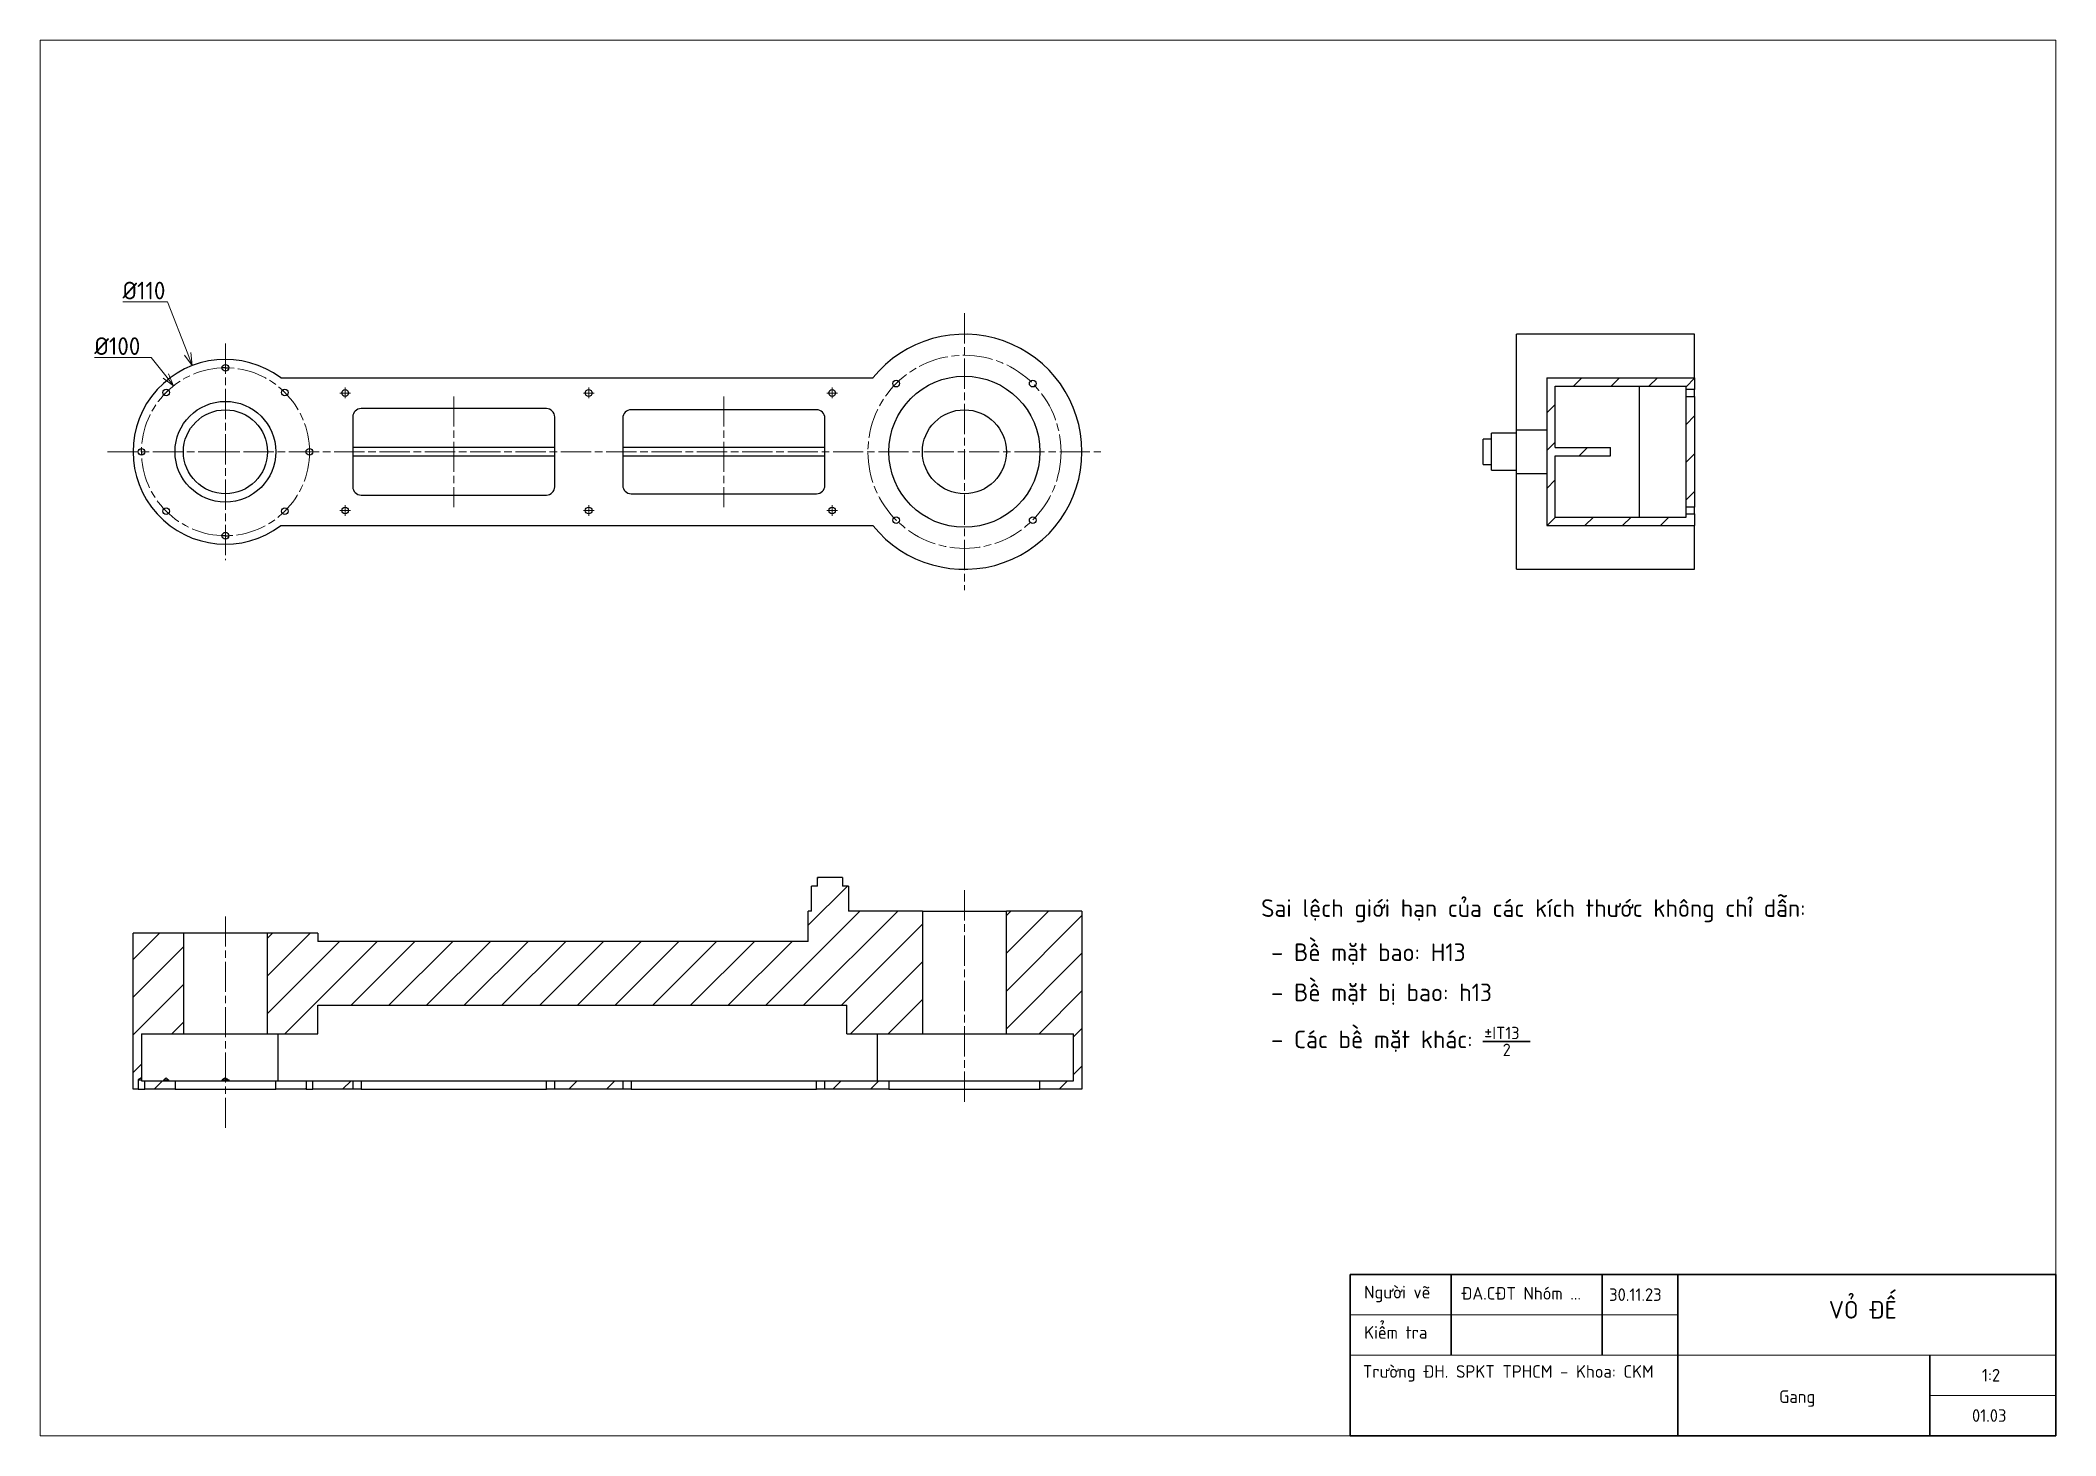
# Paper-space layout 'Sheet' of a CAD drawing. Header units: millimetres. Extents: x 10 to 410, y 10 to 287.
# The model-space entities are those that its viewports show. They can reach past a viewport. Long polylines and large blocks are cut down to what shows.
import ezdxf

# ---------------------------------------------------------------- set-up
doc = ezdxf.new("R2010")
doc.units = ezdxf.units.MM
doc.linetypes.add('AM_ISO08W050x2', pattern=[9, 6, -0.75, 1.5, -0.75])
doc.linetypes.add('Dash Dot', pattern=[7.03, 4.56, -1.14, 0.19, -1.14])
for name, color, linetype, lineweight in [('DuongTam', 7, 'Dash Dot', 13), ('NetDam', 7, 'Continuous', 35), ('Netmanh', 5, 'Continuous', 13)]:
    doc.layers.add(name, color=color, linetype=linetype, lineweight=lineweight)
doc.styles.add('Note Text (ISO)', font='tcvn+7284-2003r.ttf')
doc.dimstyles.new('Default (ISO)$4', dxfattribs={"dimtxt": 3.5, "dimasz": 2.5, "dimexe": 2, "dimexo": 0, "dimgap": 0.5, "dimtad": 1, "dimtih": 1, "dimtoh": 1, "dimtxsty": 'Note Text (ISO)', "dimblk": 'OPEN30', "dimblk1": 'OPEN30', "dimblk2": 'OPEN90', "dimcen": 2.5, "dimclrd": 256, "dimclre": 256, "dimclrt": 256, "dimazin": 0, "dimtfac": 1, "dimtofl": 0, "dimtmove": 0, "dimatfit": 3, "dimldrblk": 'OPEN30', "dimfxl": 1, "dimtolj": 1, "dimtzin": 0, "dimlwd": -1, "dimlwe": -1, "dimarcsym": 0})

# ---------------------------------------------------------------- blocks, each defined once
blk = doc.blocks.new('_Open30')
at = {"color": 0, "linetype": 'ByBlock', "lineweight": -2}
for p, q in [((-1, 0.27), (0, 0)), ((0, 0), (-1, -0.27)), ((0, 0), (-1, 0))]:
    blk.add_line(p, q, dxfattribs=at)
blk = doc.blocks.new('*D19')
at = {"layer": 'Defpoints', "color": 0, "transparency": 16777216}
for p in [(40.15, 222.42), (46.75, 205.31)]:
    blk.add_point(p, dxfattribs=at)
at = {"layer": 'DuongTam', "linetype": 'Continuous', "transparency": 16777216}
for p, q in [((26.37, 235.07), (35.27, 235.07)), ((35.27, 235.07), (39.25, 224.75))]:
    blk.add_line(p, q, dxfattribs=at)
at = {"layer": 'DuongTam', "transparency": 16777216}
for p, q in [((44.25, 205.31), (49.25, 205.31)), ((46.75, 202.81), (46.75, 207.81))]:
    blk.add_line(p, q, dxfattribs=at)
at = {"layer": 'DuongTam', "transparency": 16777216, "xscale": 2.5, "yscale": 2.5, "zscale": 2.5, "rotation": 291.1083314458569}
blk.add_blockref('_Open30', (40.15, 222.42), dxfattribs=at)
at = {"layer": 'DuongTam', "transparency": 16777216, "insert": (30.57, 237.32), "char_height": 3.5, "attachment_point": 5, "style": 'Note Text (ISO)'}
blk.add_mtext('\\A1;%%C110', dxfattribs=at)
blk = doc.blocks.new('_Open90')
at = {"color": 0, "linetype": 'ByBlock', "lineweight": -2}
for p, q in [((0, 0), (-1, 0)), ((-0.5, 0.5), (0, 0)), ((0, 0), (-0.5, -0.5))]:
    blk.add_line(p, q, dxfattribs=at)
blk = doc.blocks.new('*D20')
at = {"layer": 'Defpoints', "color": 0, "transparency": 16777216}
for p in [(36.44, 218.4), (46.75, 205.31)]:
    blk.add_point(p, dxfattribs=at)
at = {"layer": 'DuongTam', "linetype": 'Continuous', "transparency": 16777216}
for p, q in [((20.74, 224.04), (32, 224.04)), ((32, 224.04), (34.89, 220.37))]:
    blk.add_line(p, q, dxfattribs=at)
at = {"layer": 'DuongTam', "transparency": 16777216}
for p, q in [((44.25, 205.31), (49.25, 205.31)), ((46.75, 202.81), (46.75, 207.81))]:
    blk.add_line(p, q, dxfattribs=at)
at = {"layer": 'DuongTam', "transparency": 16777216, "xscale": 2.5, "yscale": 2.5, "zscale": 2.5, "rotation": 308.2342101042331}
blk.add_blockref('_Open30', (36.44, 218.4), dxfattribs=at)
at = {"layer": 'DuongTam', "transparency": 16777216, "insert": (25.29, 226.29), "char_height": 3.5, "attachment_point": 5, "style": 'Note Text (ISO)'}
blk.add_mtext('\\A1;%%C100', dxfattribs=at)

msp = doc.modelspace()

# ---------------------------------------------------------------- hatches: boundary and pattern name
at = {"layer": 'Netmanh'}
h = msp.add_hatch(dxfattribs=at)
h.set_pattern_fill('ANSI31', color=256, scale=5)
h.paths.add_polyline_path([(475.7, 756), (553.7, 756), (553.7, 754), (558.7, 754), (558.7, 761), (470.7, 761), (470.7, 673), (558.7, 673), (558.7, 680), (553.7, 680), (553.7, 678), (475.7, 678), (475.7, 714.5), (508.7, 714.5), (508.7, 719.5), (475.7, 719.5)])
h.paths.add_polyline_path([(558.7, 750), (553.7, 750), (553.7, 684), (558.7, 684)], flags=17)
h = msp.add_hatch(dxfattribs=at)
h.set_pattern_fill('ANSI31', color=256, scale=5)
h.paths.add_polyline_path([(98.9, 443.4), (54.9, 443.4), (54.9, 458.4), (51.4, 458.4), (51.4, 463.4), (36.4, 463.4), (36.4, 458.4), (32.9, 458.4), (32.9, 443.4), (30.9, 443.4), (30.9, 425.4), (-261.1, 425.4), (-261.1, 430.4), (-291.1, 430.4), (-291.1, 370.4), (-261.1, 370.4), (-261.1, 387.4), (54, 387.4), (54, 370.4), (98.9, 370.4)])
h = msp.add_hatch(dxfattribs=at)
h.set_pattern_fill('ANSI31', color=256, scale=5)
h.paths.add_polyline_path([(-341.1, 430.4), (-371.1, 430.4), (-371.1, 337.4), (-368.1, 337.4), (-368.1, 342.9), (-366.1, 344.1), (-366.1, 370.4), (-341.1, 370.4)])
h.paths.add_polyline_path([(193.9, 443.4), (148.9, 443.4), (148.9, 370.4), (188.9, 370.4), (188.9, 342.4), (168.9, 342.4), (168.9, 337.4), (193.9, 337.4)])
h = msp.add_hatch(dxfattribs=at)
h.set_pattern_fill('ANSI31', color=256, scale=5)
h.paths.add_polyline_path([(-346.1, 342.4), (-364.1, 342.4), (-364.1, 337.4), (-346.1, 337.4)])
h.paths.add_polyline_path([(-268.1, 342.4), (-286.1, 342.4), (-286.1, 337.4), (-268.1, 337.4)])
h = msp.add_hatch(dxfattribs=at)
h.set_pattern_fill('ANSI31', color=256, scale=5)
h.paths.add_polyline_path([(-240.3, 342.4), (-264.1, 342.4), (-264.1, 337.4), (-240.3, 337.4)])
h = msp.add_hatch(dxfattribs=at)
h.set_pattern_fill('ANSI31', color=256, scale=5)
h.paths.add_polyline_path([(-79.5, 342.4), (-120, 342.4), (-120, 337.4), (-79.5, 337.4)])
h = msp.add_hatch(dxfattribs=at)
h.set_pattern_fill('ANSI31', color=256, scale=5)
h.paths.add_polyline_path([(78.9, 342.4), (40.9, 342.4), (40.9, 337.4), (78.9, 337.4)])

# ---------------------------------------------------------------- linework, layer by layer
at = {"color": 7, "linetype": 'Continuous', "lineweight": 25}
for p, q in [((558.7, 787), (452.7, 787)), ((452.7, 730), (452.7, 787)), ((558.7, 761), (558.7, 787)), ((-283.1, 761), (69.5, 761)), ((470.7, 761), (470.7, 673)), ((470.7, 761), (558.7, 761)), ((558.7, 761), (558.7, 754)), ((475.7, 756), (553.7, 756)), ((475.7, 719.5), (475.7, 756)), ((525.7, 756), (525.7, 678)), ((553.7, 754), (553.7, 756)), ((558.7, 754), (553.7, 754)), ((553.7, 750), (553.7, 754)), ((553.7, 750), (558.7, 750)), ((553.7, 684), (553.7, 750)), ((558.7, 750), (558.7, 754)), ((558.7, 750), (558.7, 684)), ((-240.3, 737.7), (-240.3, 696.2)), ((-125, 742.7), (-235.3, 742.7)), ((-120, 696.2), (-120, 737.7)), ((-79.5, 737), (-79.5, 697)), ((35.9, 742), (-74.5, 742)), ((40.9, 697), (40.9, 737)), ((437.7, 724.5), (432.7, 724.5)), ((432.7, 709.5), (432.7, 724.5)), ((452.7, 728), (437.7, 728)), ((437.7, 706), (437.7, 728)), ((452.7, 730), (470.7, 730)), ((452.7, 704), (452.7, 730)), ((-120, 719.5), (-240.3, 719.5)), ((-240.3, 714.5), (-120, 714.5)), ((40.9, 719.5), (-79.5, 719.5)), ((-79.5, 714.5), (40.9, 714.5)), ((432.7, 709.5), (437.7, 709.5)), ((475.7, 719.5), (508.7, 719.5)), ((475.7, 714.5), (508.7, 714.5)), ((475.7, 678), (475.7, 714.5)), ((508.7, 714.5), (508.7, 719.5)), ((437.7, 706), (452.7, 706)), ((452.7, 704), (470.7, 704)), ((452.7, 647), (452.7, 704)), ((-235.3, 691.2), (-125, 691.2)), ((-74.5, 692), (35.9, 692)), ((-283.1, 673), (69.5, 673)), ((470.7, 673), (558.7, 673)), ((475.7, 678), (553.7, 678)), ((558.7, 684), (553.7, 684)), ((553.7, 680), (553.7, 684)), ((553.7, 678), (553.7, 680)), ((553.7, 680), (558.7, 680)), ((558.7, 680), (558.7, 684)), ((558.7, 680), (558.7, 673)), ((558.7, 647), (558.7, 673)), ((452.7, 647), (558.7, 647)), ((32.9, 443.4), (32.9, 458.4)), ((36.4, 458.4), (32.9, 458.4)), ((36.4, 458.4), (36.4, 463.4)), ((51.4, 463.4), (36.4, 463.4)), ((51.4, 463.4), (51.4, 458.4)), ((54.9, 458.4), (51.4, 458.4)), ((54.9, 458.4), (54.9, 443.4)), ((30.9, 425.4), (30.9, 443.4)), ((32.9, 443.4), (30.9, 443.4)), ((98.9, 443.4), (54.9, 443.4)), ((98.9, 443.4), (98.9, 370.4)), ((98.9, 443.4), (148.9, 443.4)), ((148.9, 370.4), (148.9, 443.4)), ((193.9, 443.4), (148.9, 443.4)), ((193.9, 443.4), (193.9, 337.4)), ((-371.1, 337.4), (-371.1, 430.4)), ((-341.1, 430.4), (-371.1, 430.4)), ((-341.1, 430.4), (-341.1, 370.4)), ((-291.1, 430.4), (-341.1, 430.4)), ((-261.1, 430.4), (-291.1, 430.4)), ((-291.1, 370.4), (-291.1, 430.4)), ((-261.1, 430.4), (-261.1, 425.4)), ((30.9, 425.4), (-261.1, 425.4)), ((-261.1, 387.4), (54, 387.4)), ((-261.1, 370.4), (-261.1, 387.4)), ((54, 370.4), (54, 387.4)), ((-366.1, 370.4), (-366.1, 344.1)), ((-366.1, 370.4), (-341.1, 370.4)), ((-341.1, 370.4), (-291.1, 370.4)), ((-291.1, 370.4), (-261.1, 370.4)), ((-284.8, 370.4), (-284.8, 342.4)), ((54, 370.4), (98.9, 370.4)), ((71.9, 370.4), (71.9, 342.4)), ((98.9, 370.4), (148.9, 370.4)), ((148.9, 370.4), (188.9, 370.4)), ((188.9, 342.4), (188.9, 370.4)), ((-368.1, 337.4), (-371.1, 337.4)), ((-366.1, 344.1), (-368.1, 342.9)), ((-368.1, 342.9), (-368.1, 337.4)), ((-368.1, 342.9), (-366, 342.9)), ((-368.1, 337.4), (-364.1, 337.4)), ((-366, 342.9), (-366, 342.4)), ((-366, 342.4), (-364.1, 342.4)), ((-364.1, 337.4), (-364.1, 342.4)), ((-364.1, 342.4), (-346.1, 342.4)), ((-346.1, 337.4), (-364.1, 337.4)), ((-352.8, 342.4), (-352.8, 342.9)), ((-352.8, 342.9), (-350, 342.9)), ((-350, 342.9), (-350, 342.4)), ((-346.1, 342.4), (-346.1, 337.4)), ((-346.1, 342.4), (-286.1, 342.4)), ((-346.1, 337.4), (-286.1, 337.4)), ((-318.1, 342.4), (-318.1, 342.9)), ((-318.1, 342.9), (-314.1, 342.9)), ((-314.1, 342.9), (-314.1, 342.4)), ((-286.1, 337.4), (-286.1, 342.4)), ((-286.1, 342.4), (-268.1, 342.4)), ((-268.1, 337.4), (-286.1, 337.4)), ((-268.1, 342.4), (-268.1, 337.4)), ((-268.1, 342.4), (-264.1, 342.4)), ((-268.1, 337.4), (-264.1, 337.4)), ((-264.1, 337.4), (-264.1, 342.4)), ((-264.1, 342.4), (-240.3, 342.4)), ((-240.3, 337.4), (-264.1, 337.4)), ((-240.3, 342.4), (-240.3, 337.4)), ((-240.3, 342.4), (-235.3, 342.4)), ((-235.3, 337.4), (-240.3, 337.4)), ((-235.3, 342.4), (-235.3, 337.4)), ((-235.3, 342.4), (-125, 342.4)), ((-235.3, 337.4), (-125, 337.4)), ((-125, 337.4), (-125, 342.4)), ((-125, 342.4), (-120, 342.4)), ((-120, 337.4), (-125, 337.4)), ((-120, 337.4), (-120, 342.4)), ((-120, 342.4), (-79.5, 342.4)), ((-79.5, 337.4), (-120, 337.4)), ((-79.5, 342.4), (-79.5, 337.4)), ((-79.5, 342.4), (-74.5, 342.4)), ((-74.5, 337.4), (-79.5, 337.4)), ((-74.5, 342.4), (-74.5, 337.4)), ((-74.5, 342.4), (35.9, 342.4)), ((-74.5, 337.4), (35.9, 337.4)), ((35.9, 337.4), (35.9, 342.4)), ((35.9, 342.4), (40.9, 342.4)), ((40.9, 337.4), (35.9, 337.4)), ((40.9, 337.4), (40.9, 342.4)), ((40.9, 342.4), (78.9, 342.4)), ((78.9, 337.4), (40.9, 337.4)), ((78.9, 342.4), (78.9, 337.4)), ((78.9, 342.4), (168.9, 342.4)), ((78.9, 337.4), (168.9, 337.4)), ((168.9, 337.4), (168.9, 342.4)), ((168.9, 342.4), (188.9, 342.4)), ((193.9, 337.4), (168.9, 337.4))]:
    msp.add_line(p, q, dxfattribs=at)
for centre, radius in [((-316.1, 767), 2), ((123.9, 717), 45), ((83.3, 757.6), 2), ((164.6, 757.6), 2), ((-351.4, 752.3), 2), ((-316.1, 717), 30), ((-280.7, 752.3), 2), ((-244.8, 752), 2), ((-99.8, 752), 2), ((45.2, 752), 2), ((-316.1, 717), 25), ((123.9, 717), 25), ((-366.1, 717), 2), ((-266.1, 717), 2), ((-351.4, 681.6), 2), ((-280.7, 681.6), 2), ((-244.8, 682), 2), ((-99.8, 682), 2), ((45.2, 682), 2), ((83.3, 676.3), 2), ((164.6, 676.3), 2), ((-316.1, 667), 2)]:
    msp.add_circle(centre, radius, dxfattribs=at)
for centre, radius, start, end in [((123.9, 717), 70, 218.9448, 141.0552), ((-316.1, 717), 55, 53.1301, 306.8699), ((-235.3, 737.7), 5, 90, 180), ((-125, 737.7), 5, 0, 90), ((-74.5, 737), 5, 90, 180), ((35.9, 737), 5, 0, 90), ((-235.3, 696.2), 5, 180, 270), ((-125, 696.2), 5, 270, 0), ((-74.5, 697), 5, 180, 270), ((35.9, 697), 5, 270, 0)]:
    msp.add_arc(centre, radius, start, end, dxfattribs=at)
for points in [[(-316.1, 767), (-316.7, 767), (-317.4, 767), (-318.1, 766.9)], [(-316.1, 767), (-315.4, 767), (-314.7, 767), (-314.1, 766.9)], [(-351.4, 752.3), (-351.9, 751.9), (-352.3, 751.4), (-352.8, 750.9)], [(-351.4, 752.3), (-350.9, 752.8), (-350.5, 753.3), (-350, 753.7)], [(-366.1, 717), (-366.1, 717.6), (-366, 718.3), (-366, 719)], [(-366.1, 717), (-366.1, 716.3), (-366, 715.6), (-366, 715)], [(-351.4, 681.6), (-351.9, 682.1), (-352.3, 682.6), (-352.8, 683.1)], [(-351.4, 681.6), (-350.9, 681.2), (-350.5, 680.7), (-350, 680.2)], [(-316.1, 667), (-316.7, 667), (-317.4, 667), (-318.1, 667)], [(-316.1, 667), (-315.4, 667), (-314.7, 667), (-314.1, 667)], [(-366.1, 344.1), (-366.1, 343.7), (-366, 343.3), (-366, 342.9)], [(-351.4, 344.1), (-351.9, 343.7), (-352.3, 343.3), (-352.8, 342.9)], [(-351.4, 344.1), (-350.9, 343.7), (-350.5, 343.3), (-350, 342.9)], [(-316.1, 344.1), (-316.7, 343.7), (-317.4, 343.3), (-318.1, 342.9)], [(-316.1, 344.1), (-315.4, 343.7), (-314.7, 343.3), (-314.1, 342.9)]]:
    msp.add_open_spline(points, degree=3, dxfattribs=at)

psp = doc.layouts.new('Sheet')

# ---------------------------------------------------------------- linework, layer by layer
at = {"layer": 'NetDam', "linetype": 'Continuous', "lineweight": 35}
psp.add_line((296.3164, 88.232), (305.6697, 88.232), dxfattribs=at)
at = {"layer": 'NetDam'}
for p, q in [((270, 42), (410, 42)), ((270, 10), (270, 42)), ((290, 42), (290, 26)), ((320, 42), (320, 26)), ((335, 42), (335, 10)), ((410, 42), (410, 10)), ((385, 26), (385, 10)), ((410, 10), (270, 10))]:
    psp.add_line(p, q, dxfattribs=at)
at = {"layer": 'Netmanh', "linetype": 'AM_ISO08W050x2'}
for p, q in [((193.4209, 232.8133), (193.4209, 177.8133)), ((46.7542, 226.8133), (46.7542, 183.8133)), ((71.5807, 216.98), (69.4628, 216.98)), ((70.5217, 218.0728), (70.5217, 215.955)), ((92.0567, 216.3133), (92.0567, 194.3133)), ((119.914, 216.98), (117.7961, 216.98)), ((118.8551, 218.0728), (118.8551, 215.955)), ((145.6721, 216.3133), (145.6721, 194.3133)), ((168.2473, 216.98), (166.1295, 216.98)), ((167.1884, 218.0728), (167.1884, 215.955)), ((23.3312, 205.3133), (220.4713, 205.3133)), ((71.5807, 193.6466), (69.4628, 193.6466)), ((70.5217, 194.7395), (70.5217, 192.6216)), ((119.914, 193.6466), (117.7961, 193.6466)), ((118.8551, 194.7395), (118.8551, 192.6216)), ((168.2473, 193.6466), (166.1295, 193.6466)), ((167.1884, 194.7395), (167.1884, 192.6216)), ((193.4209, 118.3011), (193.4209, 76.3011)), ((46.7542, 113.0916), (46.7542, 71.0916))]:
    psp.add_line(p, q, dxfattribs=at)
at = {"layer": 'Netmanh'}
for p, q in [((270, 34), (335, 34)), ((270, 26), (410, 26)), ((385, 18), (410, 18))]:
    psp.add_line(p, q, dxfattribs=at)
at = {"layer": 'Netmanh', "linetype": 'AM_ISO08W050x2'}
for centre, radius in [((193.4209, 205.3133), 19.1667), ((46.7542, 205.3133), 16.6667)]:
    psp.add_circle(centre, radius, dxfattribs=at)

# ---------------------------------------------------------------- texts
at = {"layer": 'NetDam', "attachment_point": 1}
for s, insert, char_height in [('{\\fTCVN 7284|b0|i0|c0|p34;Sai lệch giới hạn của các kích thước không chỉ dẫn:}', (252.3088, 116.4826), 3.5), ('{\\fTCVN 7284|b0|i0|c0|p34; – Bề mặt bao: H13}', (252.1296, 107.7198), 3.5), ('{\\fTCVN 7284|b0|i0|c0|p34; – Bề mặt bị bao: h13}', (252.1296, 99.7511), 3.5), ('{\\fTCVN 7284|b0|i0|c0|p34; – Các bề mặt khác: }', (252.1296, 90.4217), 3.5), ('{\\fTCVN 7284|b0|i0|c0|p34;±IT13}', (296.581, 91.1678), 2.45), ('{\\fTCVN 7284|b0|i0|c0|p34;2}', (300.2502, 87.8237), 2.45), ('{\\fTCVN 7284|b0|i0|c0|p34;Người vẽ}', (272.75, 39.75), 2.5), ('{\\fTCVN 7284|b0|i0|c0|p34;ĐA.CĐT Nhóm ...}', (292.04, 39.5113), 2.5), ('{\\fTCVN 7284|b0|i0|c0|p34;30.11.23}', (321.374, 39.25), 2.5), ('{\\fTCVN 7284|b0|i0|c0|p34;VỎ ĐẾ}', (364.9804, 36.75), 3.5), ('{\\fTCVN 7284|b0|i0|c0|p34;Kiểm tra}', (272.75, 31.75), 2.5), ('{\\fTCVN 7284|b0|i0|c0|p34;Trường ĐH. SPKT TPHCM - Khoa: CKM}', (272.498, 24), 2.5), ('{\\fTCVN 7284|b0|i0|c0|p34;1:2}', (395.374, 23.25), 2.5), ('{\\fTCVN 7284|b0|i0|c0|p34;Gang}', (355.11, 19), 2.5), ('{\\fTCVN 7284|b0|i0|c0|p34;01.03}', (393.388, 15.25), 2.5)]:
    psp.add_mtext(s, dxfattribs=dict(at, insert=insert, char_height=char_height))

# ---------------------------------------------------------------- dimensions: what is measured, and where the dimension line sits
at = {"layer": 'DuongTam'}
dim = psp.add_radius_dim(center=(46.7542, 205.3133), mpoint=(40.1518, 222.4165), text='%%C110', dimstyle='Default (ISO)$4', override={"dimlfac": -3}, dxfattribs=at)
dim.commit()
dim.dimension.update_dxf_attribs({"geometry": '*D19', "text_midpoint": (30.5668, 235.0707), "dimtype": 164})
dim = psp.add_radius_dim(center=(46.7542, 205.3133), mpoint=(36.4396, 218.4047), text='%%C100', dimstyle='Default (ISO)$4', dxfattribs=at)
dim.commit()
dim.dimension.update_dxf_attribs({"geometry": '*D20', "text_midpoint": (25.2899, 224.0364), "dimtype": 164})

# ---------------------------------------------------------------- viewports
at = {"layer": 'NetDam'}
psp.add_viewport(center=(210, 148.5), size=(400, 277), view_center_point=(173.6839, 546.5405), view_height=831.000001, dxfattribs=at)

doc.saveas('drawing.dxf')
